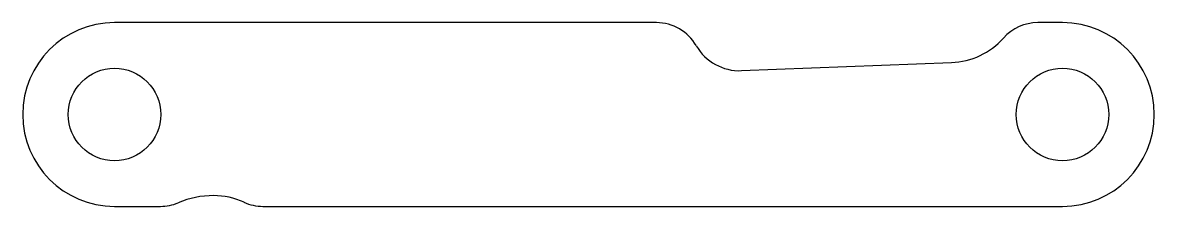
# Model space of a CAD drawing. Header units: inches. Extents: x -0.77 to 0.77, y -0.12 to 0.13.
import ezdxf

# ---------------------------------------------------------------- set-up
doc = ezdxf.new("R2010")
doc.units = ezdxf.units.IN
doc.header["$MEASUREMENT"] = 0

msp = doc.modelspace()

# ---------------------------------------------------------------- linework, layer by layer
at = {"linetype": 'Continuous', "lineweight": 25}
for p, q in [((0.0925, 0.125), (-0.6452, 0.125)), ((0.6452, 0.125), (0.6116, 0.125)), ((0.2082, 0.0597), (0.4942, 0.0707)), ((-0.6452, -0.125), (-0.5827, -0.125)), ((-0.4431, -0.125), (0.6452, -0.125))]:
    msp.add_line(p, q, dxfattribs=at)
for centre in [(-0.6452, 0), (0.6452, 0)]:
    msp.add_circle(centre, 0.063, dxfattribs=at)
for centre, radius, start, end in [((-0.6452, 0), 0.125, 90, 270), ((0.0925, 0.0625), 0.0625, 29.9369, 90), ((0.6116, 0.0625), 0.0625, 90, 138.2765), ((0.6452, 0), 0.125, 270, 90), ((0.2056, 0.1276), 0.068, 209.9369, 272.2127), ((0.4903, 0.1706), 0.1, 272.2127, 318.2765), ((-0.5827, -0.0625), 0.0625, 270, 292.7295), ((-0.5103, -0.2354), 0.125, 90, 112.7295), ((-0.5103, -0.2104), 0.1, 65.5595, 90), ((-0.4431, -0.0625), 0.0625, 245.5595, 270)]:
    msp.add_arc(centre, radius, start, end, dxfattribs=at)

doc.saveas('drawing.dxf')
